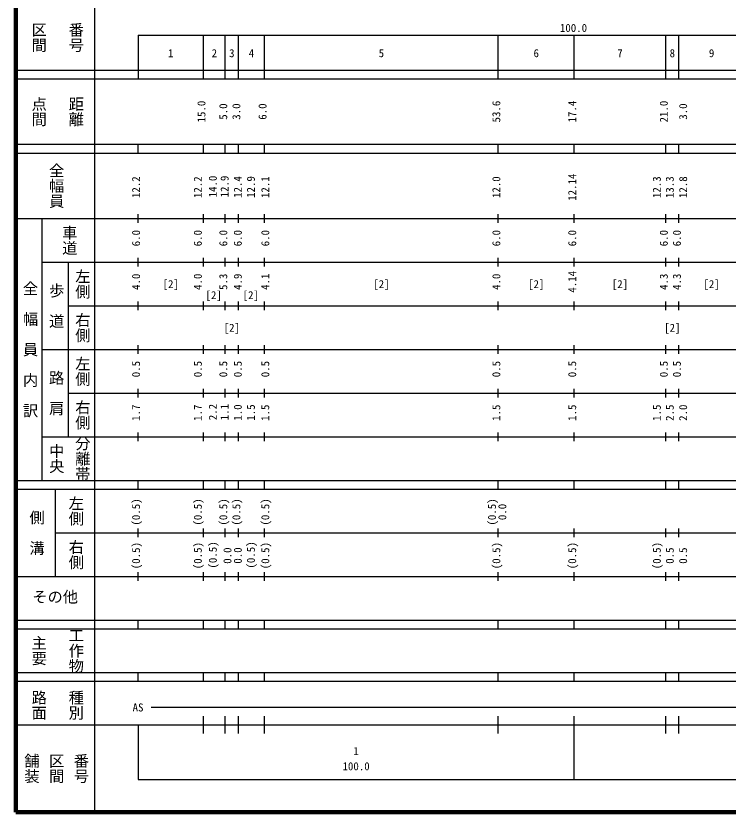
# Model space of a CAD drawing. Units: millimetres on the paper, enlarged 1000 times. Extents: x 40000 to 680000, y 20000 to 380000.
# Drawn here: x 40000 to 203279, y 20000 to 202409 of the extents above; entities that cross this region are included whole.
import ezdxf
from ezdxf.enums import TextEntityAlignment as Align

# ---------------------------------------------------------------- set-up
doc = ezdxf.new("R2010")
doc.units = ezdxf.units.MM
doc.header["$LTSCALE"] = 1000
doc.layers.add('M-TTL', color=2, linetype='Continuous', lineweight=140)
doc.layers.add('M-TTL-BAND', color=7, linetype='Continuous', lineweight=25)
doc.styles.add('@ＭＳ ゴシック', font='')
doc.styles.add('ＭＳ ゴシック', font='')
doc.styles.get('@ＭＳ ゴシック').set_extended_font_data('@MS Gothic')
doc.styles.get('ＭＳ ゴシック').set_extended_font_data('MS Gothic')

msp = doc.modelspace()

# ---------------------------------------------------------------- linework, layer by layer
at = {"layer": 'M-TTL'}
for p, q in [((40000, 380000), (40000, 20000)), ((40000, 20000), (680000, 20000))]:
    msp.add_line(p, q, dxfattribs=at)
at = {"layer": 'M-TTL-BAND'}
for p, q in [((58000, 370000), (58000, 20000)), ((68000, 198000), (579000, 198000)), ((68000, 198000), (68000, 188000)), ((83000, 188000), (83000, 198000)), ((88000, 188000), (88000, 198000)), ((91000, 188000), (91000, 198000)), ((97000, 188000), (97000, 198000)), ((150600, 188000), (150600, 198000)), ((168000, 188000), (168000, 198000)), ((189000, 188000), (189000, 198000)), ((192000, 188000), (192000, 198000)), ((40000, 190000), (579000, 190000)), ((40000, 188000), (579000, 188000)), ((40000, 173000), (579000, 173000)), ((68000, 171000), (68000, 173000)), ((83000, 171000), (83000, 173000)), ((88000, 171000), (88000, 173000)), ((91000, 171000), (91000, 173000)), ((97000, 171000), (97000, 173000)), ((150600, 171000), (150600, 173000)), ((168000, 171000), (168000, 173000)), ((189000, 171000), (189000, 173000)), ((192000, 171000), (192000, 173000)), ((40000, 171000), (579000, 171000)), ((68000, 155000), (68000, 157000)), ((83000, 155000), (83000, 157000)), ((88000, 155000), (88000, 157000)), ((91000, 155000), (91000, 157000)), ((97000, 155000), (97000, 157000)), ((150600, 155000), (150600, 157000)), ((168000, 155000), (168000, 157000)), ((189000, 155000), (189000, 157000)), ((192000, 155000), (192000, 157000)), ((40000, 156000), (579000, 156000)), ((46000, 96000), (46000, 156000)), ((46000, 146000), (579000, 146000)), ((52000, 146000), (52000, 106000)), ((68000, 145000), (68000, 147000)), ((83000, 145000), (83000, 147000)), ((88000, 145000), (88000, 147000)), ((91000, 145000), (91000, 147000)), ((97000, 145000), (97000, 147000)), ((150600, 145000), (150600, 147000)), ((168000, 145000), (168000, 147000)), ((189000, 145000), (189000, 147000)), ((192000, 145000), (192000, 147000)), ((68000, 135000), (68000, 137000)), ((83000, 135000), (83000, 137000)), ((88000, 135000), (88000, 137000)), ((91000, 135000), (91000, 137000)), ((97000, 135000), (97000, 137000)), ((150600, 135000), (150600, 137000)), ((168000, 135000), (168000, 137000)), ((189000, 135000), (189000, 137000)), ((192000, 135000), (192000, 137000)), ((52000, 136000), (579000, 136000)), ((46000, 126000), (579000, 126000)), ((68000, 125000), (68000, 127000)), ((83000, 125000), (83000, 127000)), ((88000, 125000), (88000, 127000)), ((91000, 125000), (91000, 127000)), ((97000, 125000), (97000, 127000)), ((150600, 125000), (150600, 127000)), ((168000, 125000), (168000, 127000)), ((189000, 125000), (189000, 127000)), ((192000, 125000), (192000, 127000)), ((68000, 115000), (68000, 117000)), ((83000, 115000), (83000, 117000)), ((88000, 115000), (88000, 117000)), ((91000, 115000), (91000, 117000)), ((97000, 115000), (97000, 117000)), ((150600, 115000), (150600, 117000)), ((168000, 115000), (168000, 117000)), ((189000, 115000), (189000, 117000)), ((192000, 115000), (192000, 117000)), ((52000, 116000), (579000, 116000)), ((46000, 106000), (579000, 106000)), ((68000, 105000), (68000, 107000)), ((83000, 105000), (83000, 107000)), ((88000, 105000), (88000, 107000)), ((91000, 105000), (91000, 107000)), ((97000, 105000), (97000, 107000)), ((150600, 105000), (150600, 107000)), ((168000, 105000), (168000, 107000)), ((189000, 105000), (189000, 107000)), ((192000, 105000), (192000, 107000)), ((40000, 96000), (579000, 96000)), ((68000, 94000), (68000, 96000)), ((83000, 94000), (83000, 96000)), ((88000, 94000), (88000, 96000)), ((91000, 94000), (91000, 96000)), ((97000, 94000), (97000, 96000)), ((150600, 94000), (150600, 96000)), ((168000, 94000), (168000, 96000)), ((189000, 94000), (189000, 96000)), ((192000, 94000), (192000, 96000)), ((40000, 94000), (579000, 94000)), ((49000, 94000), (49000, 74000)), ((49000, 84000), (579000, 84000)), ((68000, 83000), (68000, 85000)), ((83000, 83000), (83000, 85000)), ((88000, 83000), (88000, 85000)), ((91000, 83000), (91000, 85000)), ((97000, 83000), (97000, 85000)), ((150600, 83000), (150600, 85000)), ((168000, 83000), (168000, 85000)), ((189000, 83000), (189000, 85000)), ((192000, 83000), (192000, 85000)), ((68000, 73000), (68000, 75000)), ((83000, 73000), (83000, 75000)), ((88000, 73000), (88000, 75000)), ((91000, 73000), (91000, 75000)), ((97000, 73000), (97000, 75000)), ((150600, 73000), (150600, 75000)), ((168000, 73000), (168000, 75000)), ((189000, 73000), (189000, 75000)), ((192000, 73000), (192000, 75000)), ((40000, 74000), (579000, 74000)), ((40000, 64000), (579000, 64000)), ((68000, 62000), (68000, 64000)), ((83000, 62000), (83000, 64000)), ((88000, 62000), (88000, 64000)), ((91000, 62000), (91000, 64000)), ((97000, 62000), (97000, 64000)), ((150600, 62000), (150600, 64000)), ((168000, 62000), (168000, 64000)), ((189000, 62000), (189000, 64000)), ((192000, 62000), (192000, 64000)), ((40000, 62000), (579000, 62000)), ((40000, 52000), (579000, 52000)), ((68000, 50000), (68000, 52000)), ((83000, 50000), (83000, 52000)), ((88000, 50000), (88000, 52000)), ((91000, 50000), (91000, 52000)), ((97000, 50000), (97000, 52000)), ((150600, 50000), (150600, 52000)), ((168000, 50000), (168000, 52000)), ((189000, 50000), (189000, 52000)), ((192000, 50000), (192000, 52000)), ((40000, 50000), (579000, 50000)), ((71000, 44000), (565000, 44000)), ((83000, 38000), (83000, 42000)), ((88000, 38000), (88000, 42000)), ((91000, 38000), (91000, 42000)), ((97000, 38000), (97000, 42000)), ((150600, 38000), (150600, 42000)), ((168000, 27500), (168000, 42000)), ((189000, 38000), (189000, 42000)), ((192000, 38000), (192000, 42000)), ((40000, 40000), (579000, 40000)), ((68000, 40000), (68000, 27500)), ((68000, 27500), (579000, 27500))]:
    msp.add_line(p, q, dxfattribs=at)

# ---------------------------------------------------------------- texts
for s, height, rotation, style, p in [('番号', 2566, 270, '@ＭＳ ゴシック', (51750, 201000)), ('区間', 2566, 270, '@ＭＳ ゴシック', (43250, 201000)), ('点間', 2566, 270, '@ＭＳ ゴシック', (43250, 184000)), ('距離', 2566, 270, '@ＭＳ ゴシック', (51750, 184000)), ('15.0', 1833, 90, 'ＭＳ ゴシック', (84000, 178000)), ('53.6', 1833, 90, 'ＭＳ ゴシック', (151600, 178000)), ('17.4', 1833, 90, 'ＭＳ ゴシック', (169000, 178000)), ('21.0', 1833, 90, 'ＭＳ ゴシック', (190000, 178000)), ('5.0', 1833, 90, 'ＭＳ ゴシック', (89000, 178625)), ('3.0', 1833, 90, 'ＭＳ ゴシック', (92000, 178625)), ('6.0', 1833, 90, 'ＭＳ ゴシック', (98000, 178625)), ('3.0', 1833, 90, 'ＭＳ ゴシック', (194426, 178625)), ('全幅員', 2566, 270, '@ＭＳ ゴシック', (47250, 168750)), ('12.14', 1833, 90, 'ＭＳ ゴシック', (169000, 160049)), ('12.2', 1833, 90, 'ＭＳ ゴシック', (69000, 160674)), ('12.2', 1833, 90, 'ＭＳ ゴシック', (83165, 160674)), ('14.0', 1833, 90, 'ＭＳ ゴシック', (86602, 160826)), ('12.9', 1833, 90, 'ＭＳ ゴシック', (89308, 160826)), ('12.4', 1833, 90, 'ＭＳ ゴシック', (92331, 160721)), ('12.9', 1833, 90, 'ＭＳ ゴシック', (95338, 160721)), ('12.1', 1833, 90, 'ＭＳ ゴシック', (98632, 160674)), ('12.0', 1833, 90, 'ＭＳ ゴシック', (151600, 160674)), ('12.3', 1833, 90, 'ＭＳ ゴシック', (188399, 160674)), ('13.3', 1833, 90, 'ＭＳ ゴシック', (191370, 160674)), ('12.8', 1833, 90, 'ＭＳ ゴシック', (194426, 160674)), ('車道', 2566, 270, '@ＭＳ ゴシック', (50250, 154500)), ('6.0', 1833, 90, 'ＭＳ ゴシック', (69000, 149625)), ('6.0', 1833, 90, 'ＭＳ ゴシック', (83165, 149625)), ('6.0', 1833, 90, 'ＭＳ ゴシック', (89000, 149625)), ('6.0', 1833, 90, 'ＭＳ ゴシック', (92331, 149625)), ('6.0', 1833, 90, 'ＭＳ ゴシック', (98632, 149625)), ('6.0', 1833, 90, 'ＭＳ ゴシック', (151600, 149625)), ('6.0', 1833, 90, 'ＭＳ ゴシック', (169000, 149625)), ('6.0', 1833, 90, 'ＭＳ ゴシック', (190000, 149625)), ('6.0', 1833, 90, 'ＭＳ ゴシック', (193000, 149625)), ('左側', 2566, 270, '@ＭＳ ゴシック', (53250, 144500)), ('4.0', 1833, 90, 'ＭＳ ゴシック', (69000, 139625)), ('4.0', 1833, 90, 'ＭＳ ゴシック', (83165, 139625)), ('5.3', 1833, 90, 'ＭＳ ゴシック', (89000, 139625)), ('4.9', 1833, 90, 'ＭＳ ゴシック', (92331, 139625)), ('4.1', 1833, 90, 'ＭＳ ゴシック', (98632, 139625)), ('4.0', 1833, 90, 'ＭＳ ゴシック', (151600, 139625)), ('4.14', 1833, 90, 'ＭＳ ゴシック', (169000, 139000)), ('4.3', 1833, 90, 'ＭＳ ゴシック', (190000, 139625)), ('4.3', 1833, 90, 'ＭＳ ゴシック', (193000, 139625)), ('全\u3000幅\u3000員\u3000内\u3000訳', 2566, 270, '@ＭＳ ゴシック', (41250, 141750)), ('歩\u3000道', 2566, 270, '@ＭＳ ゴシック', (47250, 141250)), ('右側', 2566, 270, '@ＭＳ ゴシック', (53250, 134500)), ('左側', 2566, 270, '@ＭＳ ゴシック', (53250, 124500)), ('0.5', 1833, 90, 'ＭＳ ゴシック', (69000, 119625)), ('0.5', 1833, 90, 'ＭＳ ゴシック', (83165, 119625)), ('0.5', 1833, 90, 'ＭＳ ゴシック', (89000, 119625)), ('0.5', 1833, 90, 'ＭＳ ゴシック', (92331, 119625)), ('0.5', 1833, 90, 'ＭＳ ゴシック', (98632, 119625)), ('0.5', 1833, 90, 'ＭＳ ゴシック', (151600, 119625)), ('0.5', 1833, 90, 'ＭＳ ゴシック', (169000, 119625)), ('0.5', 1833, 90, 'ＭＳ ゴシック', (190000, 119625)), ('0.5', 1833, 90, 'ＭＳ ゴシック', (193000, 119625)), ('路\u3000肩', 2566, 270, '@ＭＳ ゴシック', (47250, 121250)), ('右側', 2566, 270, '@ＭＳ ゴシック', (53250, 114500)), ('1.7', 1833, 90, 'ＭＳ ゴシック', (69000, 109625)), ('1.7', 1833, 90, 'ＭＳ ゴシック', (83165, 109625)), ('2.2', 1833, 90, 'ＭＳ ゴシック', (86602, 109777)), ('1.1', 1833, 90, 'ＭＳ ゴシック', (89308, 109777)), ('1.0', 1833, 90, 'ＭＳ ゴシック', (92331, 109672)), ('1.5', 1833, 90, 'ＭＳ ゴシック', (95338, 109672)), ('1.5', 1833, 90, 'ＭＳ ゴシック', (98632, 109625)), ('1.5', 1833, 90, 'ＭＳ ゴシック', (151600, 109625)), ('1.5', 1833, 90, 'ＭＳ ゴシック', (169000, 109625)), ('1.5', 1833, 90, 'ＭＳ ゴシック', (188399, 109625)), ('2.5', 1833, 90, 'ＭＳ ゴシック', (191370, 109625)), ('2.0', 1833, 90, 'ＭＳ ゴシック', (194426, 109625)), ('分離帯', 2566, 270, '@ＭＳ ゴシック', (53250, 106250)), ('中央', 2566, 270, '@ＭＳ ゴシック', (47250, 104500)), ('左側', 2566, 270, '@ＭＳ ゴシック', (51750, 92500)), ('(0.5)', 1833, 90, 'ＭＳ ゴシック', (69000, 85639)), ('(0.5)', 1833, 90, 'ＭＳ ゴシック', (83165, 85639)), ('(0.5)', 1833, 90, 'ＭＳ ゴシック', (89000, 85639)), ('(0.5)', 1833, 90, 'ＭＳ ゴシック', (92000, 85639)), ('(0.5)', 1833, 90, 'ＭＳ ゴシック', (98632, 85639)), ('(0.5)', 1833, 90, 'ＭＳ ゴシック', (150600, 85639)), ('0.0', 1833, 90, 'ＭＳ ゴシック', (152970, 86889)), ('側\u3000溝', 2566, 270, '@ＭＳ ゴシック', (42750, 89250)), ('右側', 2566, 270, '@ＭＳ ゴシック', (51750, 82500)), ('(0.5)', 1833, 90, 'ＭＳ ゴシック', (69000, 75639)), ('(0.5)', 1833, 90, 'ＭＳ ゴシック', (83165, 75639)), ('(0.5)', 1833, 90, 'ＭＳ ゴシック', (86602, 75791)), ('0.0', 1833, 90, 'ＭＳ ゴシック', (89962, 76889)), ('0.0', 1833, 90, 'ＭＳ ゴシック', (92331, 76910)), ('(0.5)', 1833, 90, 'ＭＳ ゴシック', (95338, 75791)), ('(0.5)', 1833, 90, 'ＭＳ ゴシック', (98632, 75639)), ('(0.5)', 1833, 90, 'ＭＳ ゴシック', (151600, 75639)), ('(0.5)', 1833, 90, 'ＭＳ ゴシック', (169000, 75639)), ('(0.5)', 1833, 90, 'ＭＳ ゴシック', (188399, 75639)), ('0.5', 1833, 90, 'ＭＳ ゴシック', (191370, 76889)), ('0.5', 1833, 90, 'ＭＳ ゴシック', (194426, 76889)), ('主要', 2566, 270, '@ＭＳ ゴシック', (43250, 60500)), ('工作物', 2566, 270, '@ＭＳ ゴシック', (51750, 62250)), ('路面', 2566, 270, '@ＭＳ ゴシック', (43250, 48000)), ('種別', 2566, 270, '@ＭＳ ゴシック', (51750, 48000)), ('舗装', 2566, 270, '@ＭＳ ゴシック', (41583, 33500)), ('区間', 2566, 270, '@ＭＳ ゴシック', (47250, 33500)), ('番号', 2566, 270, '@ＭＳ ゴシック', (52917, 33500))]:
    msp.add_text(s, height=height, rotation=rotation, dxfattribs=dict(at, style=style)).set_placement(p, align=Align.BOTTOM_LEFT)
at = {"layer": 'M-TTL-BAND', "style": 'ＭＳ ゴシック'}
for s, height, p in [('100.0', 1833, (164719, 198195)), ('1', 1833, (74875, 192405)), ('2', 1833, (84875, 192405)), ('3', 1833, (88875, 192405)), ('4', 1833, (93375, 192405)), ('5', 1833, (123175, 192405)), ('6', 1833, (158675, 192405)), ('7', 1833, (177875, 192405)), ('8', 1833, (189875, 192405)), ('9', 1833, (198875, 192405)), ('[2]', 1833, (73625, 139500)), ('[2]', 1833, (121925, 139500)), ('[2]', 1833, (157425, 139500)), ('[2]', 1833, (176625, 139500)), ('[2]', 1833, (197625, 139500)), ('[2]', 1833, (83473, 136966)), ('[2]', 1833, (91973, 136966)), ('[2]', 1833, (87625, 129500)), ('[2]', 1833, (188625, 129500)), ('その他', 2566, (43750, 67250)), ('AS', 1833, (66750, 42500)), ('1', 1833, (117375, 32523)), ('100.0', 1833, (114875, 29033))]:
    msp.add_text(s, height=height, dxfattribs=at).set_placement(p, align=Align.BOTTOM_LEFT)

doc.saveas('drawing.dxf')
